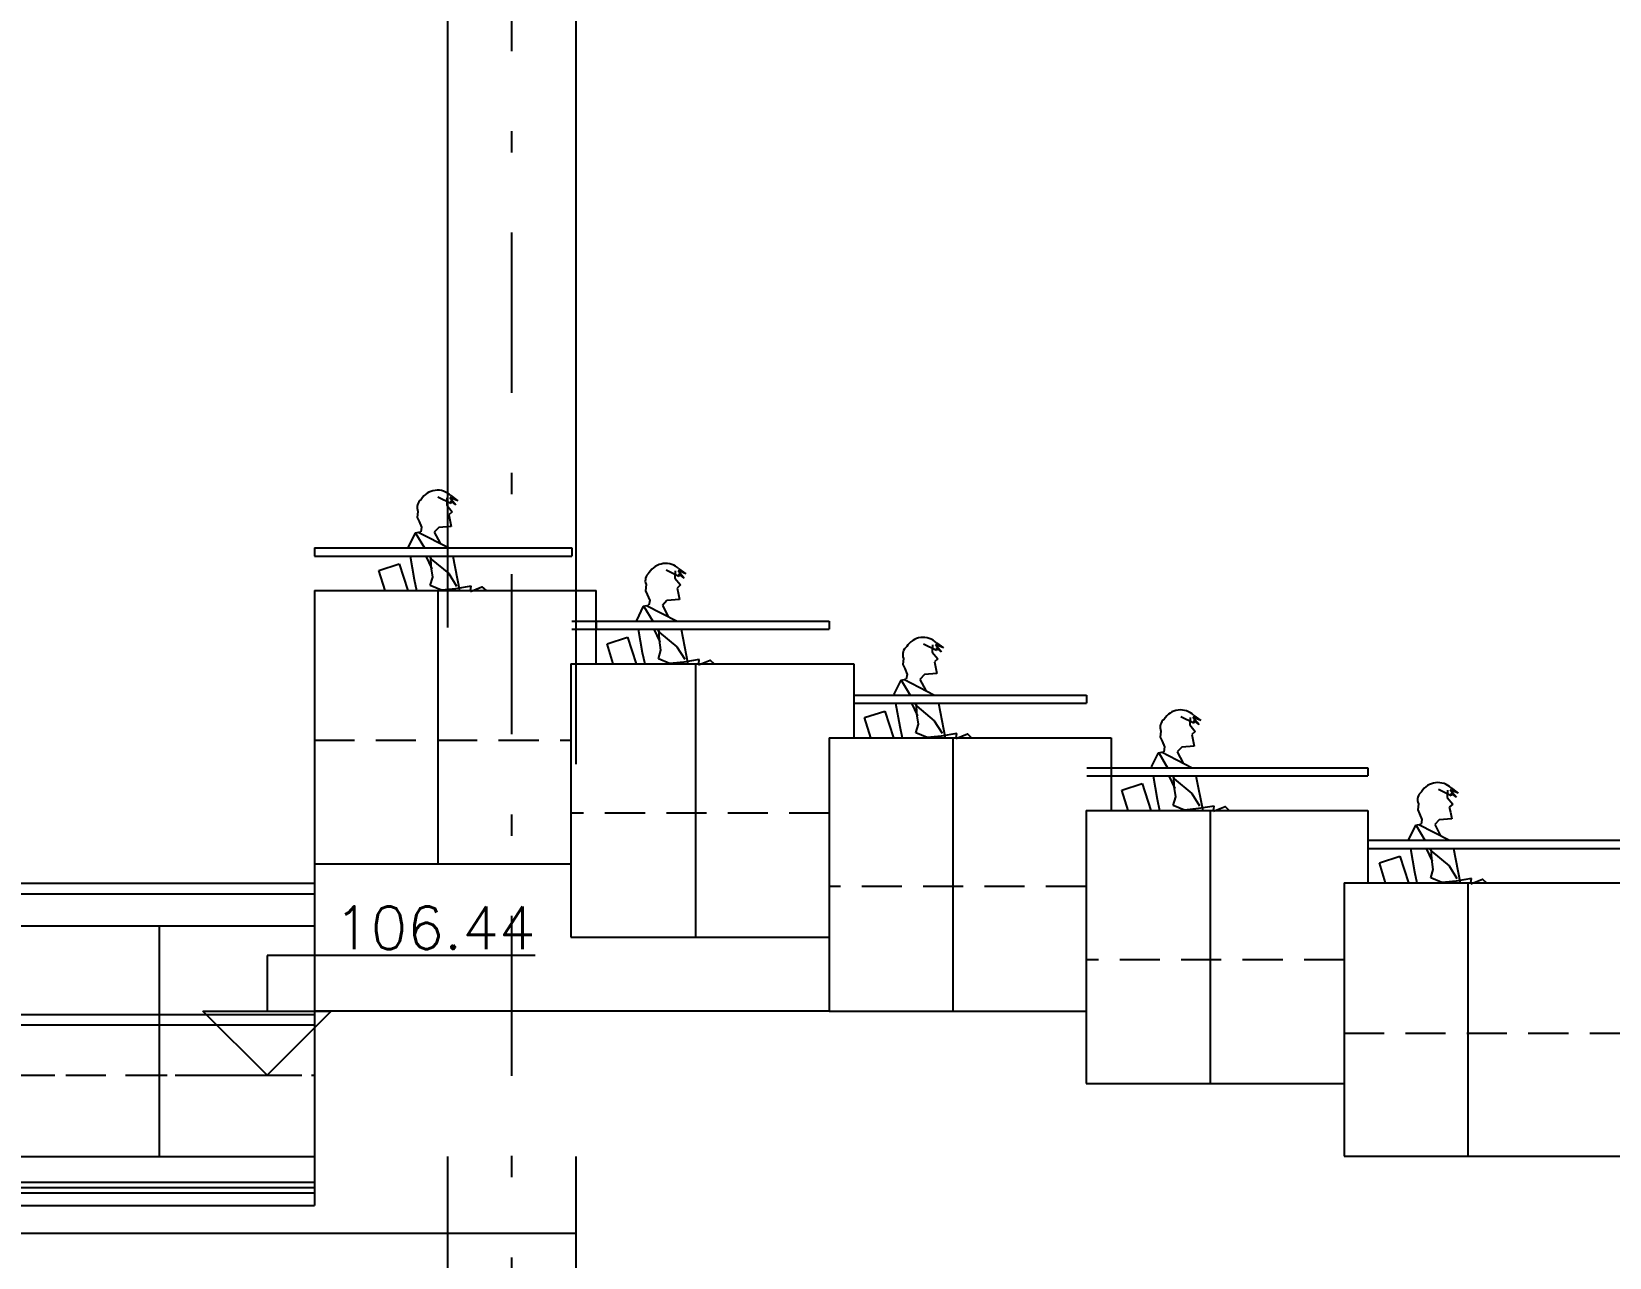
# Model space of a CAD drawing. Extents: x -14 to 107, y -33 to 53.
# Drawn here: x 31.61 to 39, y -17.67 to -11.92 of the extents above; entities that cross this region are included whole.
import ezdxf
from ezdxf.enums import TextEntityAlignment as Align

# ---------------------------------------------------------------- set-up
doc = ezdxf.new("R2010")
doc.units = 0
doc.header["$LTSCALE"] = 1.5
doc.header["$MEASUREMENT"] = 0
for name, pattern in [('DASHDOT', [1, 0.5, -0.25, 0, -0.25]), ('DASHED2', [0.375, 0.25, -0.125]), ('HIDDEN', [0.375, 0.25, -0.125])]:
    doc.linetypes.add(name, pattern=pattern)
for name, color, linetype in [('A-MOBILIA', 1, 'CONTINUOUS'), ('AUX', 6, 'CONTINUOUS'), ('CARIMBO', 7, 'CONTINUOUS'), ('EIXOS', 7, 'DASHDOT'), ('N-LNHVISTA', 2, 'CONTINUOUS'), ('N-NOTACOES', 7, 'CONTINUOUS'), ('N-PROJEÇÃO', 1, 'HIDDEN'), ('N-TEXTO', 2, 'CONTINUOUS'), ('P-PESSOA', 7, 'CONTINUOUS'), ('VISTA-PILAR', 1, 'CONTINUOUS')]:
    doc.layers.add(name, color=color, linetype=linetype)
doc.styles.add('ROMANS', font='romans')

# ---------------------------------------------------------------- blocks, each defined once
blk = doc.blocks.new('N-1903')
at = {"layer": 'N-NOTACOES', "color": 1}
for p, q in [((0.012546, 0.005615), (0, 0.005615)), ((0, 0.005615), (0, 0.003)), ((-0.003, 0.003), (0.003, 0.003)), ((0, 0), (-0.003, 0.003)), ((0.003, 0.003), (0, 0))]:
    blk.add_line(p, q, dxfattribs=at)
at = {"layer": 'N-NOTACOES', "color": 2, "style": 'ROMANS'}
blk.add_attdef('COTAC', text='', height=0.002, dxfattribs=at).set_placement((0.007851, 0.006908), align=Align.MIDDLE)
blk = doc.blocks.new('_PESSOA2')
at = {"layer": 'A-MOBILIA'}
for p, q in [((0.3019, 0.0944), (0.397, 0.1252)), ((0.331, 0), (0.3019, 0.0944)), ((0.397, 0.1252), (0.4376, 0))]:
    blk.add_line(p, q, dxfattribs=at)
at = {"layer": 'P-PESSOA'}
for p, q in [((0.6385, 0.4449), (0.6712, 0.4211)), ((0.6386, 0.4089), (0.5779, 0.4385)), ((0.6712, 0.4211), (0.634, 0.437)), ((0.634, 0.437), (0.6628, 0.4021)), ((0.6628, 0.4021), (0.6386, 0.4211)), ((0.6386, 0.4211), (0.6386, 0.4089)), ((0.5013, 0.2972), (0.4975, 0.2749)), ((0.6407, 0.3009), (0.582, 0.2961)), ((0.6343, 0.3324), (0.6407, 0.3009)), ((0.4404, 0.2039), (0.473, 0.2701)), ((0.473, 0.2701), (0.4975, 0.2749)), ((0.4865, 0.274), (0.6302, 0.2)), ((0.5609, 0.2737), (0.5883, 0.2216)), ((0.6485, 0.162), (0.6798, 0))]:
    blk.add_line(p, q, dxfattribs=at)
at = {"layer": 'P-PESSOA', "linetype": 'CONTINUOUS'}
for p, q in [((0.6207, 0.4354), (0.6192, 0.4009)), ((0.6192, 0.4009), (0.6452, 0.3698)), ((0.6452, 0.3698), (0.6293, 0.3552)), ((0.582, 0.2961), (0.5609, 0.2737)), ((0.6293, 0.3552), (0.6343, 0.3321)), ((0.4404, 0.2039), (0.4411, 0.2)), ((0.4477, 0.162), (0.4666, 0.0526)), ((0.5511, 0.1025), (0.5227, 0.162)), ((0.5469, 0.1117), (0.5446, 0.162)), ((0.5543, 0.0638), (0.5469, 0.1117)), ((0.4666, 0.0526), (0.4779, 0)), ((0.5422, 0.0234), (0.5543, 0.0638)), ((0.5946, 0.0017), (0.5422, 0.0234)), ((0.661, 0.0084), (0.5946, 0.0017)), ((0.7335, 0.0205), (0.661, 0.0084)), ((0.7308, 0), (0.7335, 0.0205))]:
    blk.add_line(p, q, dxfattribs=at)
for points in [[(0.4845, 0.3713), (0.4811, 0.3427), (0.49, 0.3242), (0.5013, 0.2972)], [(0.4739, 0.2692), (0.5154, 0.2)], [(0.5382, 0.162), (0.547, 0.1475), (0.6287, 0.0797), (0.6652, 0.0213)], [(0.6874, 0.0001), (0.6876, 0)], [(0.7303, -0.0039), (0.7846, 0.018), (0.8034, 0)]]:
    blk.add_lwpolyline(points, dxfattribs=at)
at = {"layer": 'P-PESSOA'}
for centre, radius, start, end in [((0.576, 0.3806), 0.0897, 45.78725, 148.45593), ((0.5285, 0.3896), 0.0477, 127.33988, 202.51266)]:
    blk.add_arc(centre, radius, start, end, dxfattribs=at)

msp = doc.modelspace()

# ---------------------------------------------------------------- linework, layer by layer
at = {"layer": 'A-MOBILIA'}
for p, q in [((33.2345, -14.448), (33.3297, -14.4172)), ((33.2636, -14.5424), (33.2345, -14.448)), ((33.3297, -14.4172), (33.3702, -14.5424))]:
    msp.add_line(p, q, dxfattribs=at)
at = {"layer": 'CARIMBO', "linetype": 'HIDDEN', "ltscale": 0.35}
msp.add_line((28.3488, -16.8124), (32.9326, -16.8124), dxfattribs=at)
at = {"layer": 'EIXOS'}
msp.add_line((33.8561, -1.6654), (33.8561, -27.1821), dxfattribs=at)
at = {"layer": 'N-LNHVISTA', "color": 7, "linetype": 'CONTINUOUS'}
for p, q in [((32.9326, -14.3424), (34.1377, -14.3424)), ((32.9326, -14.3804), (34.1377, -14.3804)), ((34.1377, -14.6854), (35.3428, -14.6854)), ((34.1377, -14.7234), (35.3428, -14.7234)), ((35.4577, -15.0317), (36.5481, -15.0317)), ((35.4577, -15.0697), (36.5481, -15.0697)), ((36.5483, -15.3717), (37.864, -15.3717)), ((36.5483, -15.4097), (37.864, -15.4097)), ((37.864, -15.7117), (39.2604, -15.7117)), ((37.864, -15.7497), (39.2604, -15.7497))]:
    msp.add_line(p, q, dxfattribs=at)
at = {"layer": 'N-LNHVISTA', "color": 7}
for p, q in [((32.9326, -14.3424), (32.9326, -14.3804)), ((34.1377, -14.3424), (34.1377, -14.3804)), ((34.2524, -14.6854), (34.2524, -14.7234)), ((35.3428, -14.6854), (35.3428, -14.7234)), ((36.5481, -15.0317), (36.5481, -15.0697)), ((37.864, -15.3717), (37.864, -15.4097))]:
    msp.add_line(p, q, dxfattribs=at)
at = {"layer": 'N-LNHVISTA'}
for p, q in [((32.9326, -14.5424), (32.9326, -17.4224)), ((28.2279, -15.9124), (32.9326, -15.9124)), ((28.2279, -15.9624), (32.9326, -15.9624)), ((28.3029, -16.1124), (32.9326, -16.1124)), ((26.6931, -17.1924), (32.9326, -17.1924)), ((28.3788, -17.3124), (32.9326, -17.3124)), ((28.3788, -17.3374), (32.9326, -17.3374)), ((26.6931, -17.4224), (32.9326, -17.4224)), ((28.3788, -17.3624), (32.9326, -17.3624))]:
    msp.add_line(p, q, dxfattribs=at)
at = {"layer": 'N-LNHVISTA', "linetype": 'CONTINUOUS'}
for p, q in [((32.9326, -14.5424), (34.2524, -14.5424)), ((33.5128, -15.8224), (33.5128, -14.5424)), ((34.2524, -14.8854), (34.2524, -14.5424)), ((34.1331, -14.8854), (35.4577, -14.8854)), ((34.1331, -14.8854), (34.1331, -16.1654)), ((34.7181, -16.1654), (34.7181, -14.8917)), ((35.4577, -14.8854), (35.4577, -15.2317)), ((35.343, -15.2317), (36.663, -15.2317)), ((35.343, -15.2317), (35.343, -16.5117)), ((35.9234, -16.5117), (35.9234, -15.2317)), ((36.663, -15.2317), (36.663, -15.5717)), ((36.5452, -15.5717), (37.864, -15.5717)), ((36.5452, -15.5717), (36.5452, -16.8517)), ((37.1287, -16.8517), (37.1287, -15.5717)), ((37.864, -15.5717), (37.864, -15.9117)), ((32.9326, -15.8224), (34.1331, -15.8224)), ((37.7536, -15.9117), (39.2604, -15.9117)), ((37.7536, -15.9117), (37.7536, -17.1917)), ((38.334, -17.1917), (38.334, -15.9117)), ((34.1331, -16.1654), (35.343, -16.1654)), ((35.343, -16.5117), (36.5452, -16.5117)), ((36.5452, -16.8517), (37.7536, -16.8517)), ((37.7536, -17.1917), (39.15, -17.1917))]:
    msp.add_line(p, q, dxfattribs=at)
at = {"layer": 'N-LNHVISTA', "color": 1}
msp.add_line((32.2065, -16.1124), (32.2065, -17.1924), dxfattribs=at)
at = {"layer": 'N-PROJEÇÃO', "color": 1, "linetype": 'DASHED2', "ltscale": 0.5}
for p, q in [((32.9326, -15.2424), (34.1331, -15.2424)), ((35.343, -15.5854), (34.1331, -15.5854)), ((36.5452, -15.9284), (35.343, -15.9284)), ((37.7536, -16.2714), (36.5452, -16.2714)), ((37.7536, -16.6144), (39.15, -16.6144))]:
    msp.add_line(p, q, dxfattribs=at)
at = {"layer": 'N-PROJEÇÃO', "ltscale": 0.5}
msp.add_line((28.3188, -16.8124), (32.9326, -16.8124), dxfattribs=at)
at = {"layer": 'N-TEXTO'}
for p, q in [((28.8646, -16.5274), (32.9326, -16.5274)), ((32.2065, -16.5274), (32.2065, -17.1924)), ((35.343, -16.5117), (32.9326, -16.5117)), ((28.8646, -16.5754), (32.9326, -16.5754)), ((28.7917, -17.5514), (34.1561, -17.5514))]:
    msp.add_line(p, q, dxfattribs=at)
at = {"layer": 'P-PESSOA'}
for p, q in [((33.5712, -14.1335), (33.5106, -14.1039)), ((33.6038, -14.1213), (33.5667, -14.1054)), ((33.5667, -14.1054), (33.5955, -14.1403)), ((33.5712, -14.0975), (33.6038, -14.1213)), ((33.5955, -14.1403), (33.5712, -14.1213)), ((33.5712, -14.1213), (33.5712, -14.1335)), ((33.434, -14.2452), (33.4301, -14.2674)), ((33.5733, -14.2415), (33.5146, -14.2463)), ((33.5669, -14.21), (33.5733, -14.2415)), ((33.3731, -14.3385), (33.4056, -14.2723)), ((33.4056, -14.2723), (33.4301, -14.2674)), ((33.4191, -14.2683), (33.5628, -14.3424)), ((33.4935, -14.2687), (33.5209, -14.3208)), ((33.5812, -14.3804), (33.6124, -14.5424))]:
    msp.add_line(p, q, dxfattribs=at)
at = {"layer": 'P-PESSOA', "linetype": 'CONTINUOUS'}
for p, q in [((33.5533, -14.107), (33.5519, -14.1415)), ((33.5519, -14.1415), (33.5779, -14.1726)), ((33.5779, -14.1726), (33.562, -14.1872)), ((33.5146, -14.2463), (33.4935, -14.2687)), ((33.562, -14.1872), (33.5669, -14.2102)), ((33.3731, -14.3385), (33.3737, -14.3424)), ((33.3803, -14.3804), (33.3992, -14.4898)), ((33.4838, -14.4399), (33.4553, -14.3804)), ((33.4795, -14.4307), (33.4773, -14.3804)), ((33.4749, -14.519), (33.4869, -14.4786)), ((33.4869, -14.4786), (33.4795, -14.4307)), ((33.3992, -14.4898), (33.4105, -14.5424)), ((33.5272, -14.5407), (33.4749, -14.519)), ((33.5937, -14.534), (33.5272, -14.5407)), ((33.6661, -14.5219), (33.5937, -14.534)), ((33.6635, -14.5424), (33.6661, -14.5219))]:
    msp.add_line(p, q, dxfattribs=at)
for points in [[(33.4171, -14.171), (33.4137, -14.1997), (33.4226, -14.2182), (33.434, -14.2452)], [(33.4066, -14.2732), (33.4481, -14.3424)], [(33.4709, -14.3804), (33.4796, -14.3949), (33.5614, -14.4627), (33.5978, -14.5211)], [(33.6201, -14.5423), (33.6202, -14.5424)], [(33.6629, -14.5462), (33.7172, -14.5244), (33.736, -14.5424)]]:
    msp.add_lwpolyline(points, dxfattribs=at)
at = {"layer": 'P-PESSOA'}
for centre, radius, start, end in [((33.5087, -14.1618), 0.0897, 45.78725, 148.45593), ((33.4612, -14.1528), 0.0477, 127.33988, 202.51266)]:
    msp.add_arc(centre, radius, start, end, dxfattribs=at)
at = {"layer": 'VISTA-PILAR'}
for p, q in [((33.5561, -9.803), (33.5561, -14.7152)), ((34.1561, -9.9299), (34.1561, -15.3552)), ((33.5561, -17.1924), (33.5561, -20.648)), ((34.1561, -17.1924), (34.1561, -20.3565))]:
    msp.add_line(p, q, dxfattribs=at)

# ---------------------------------------------------------------- block references
at = {"layer": 'AUX'}
for p in [(34.001, -14.8854), (35.2063, -15.2317), (36.4116, -15.5717), (37.6169, -15.9117)]:
    msp.add_blockref('_PESSOA2', p, dxfattribs=at)
at = {"layer": 'N-LNHVISTA', "xscale": 100, "yscale": 100, "zscale": 100}
msp.add_blockref('N-1903', (32.7109, -16.8124), dxfattribs=at).add_auto_attribs({'COTAC': '106.44'})

doc.saveas('drawing.dxf')
